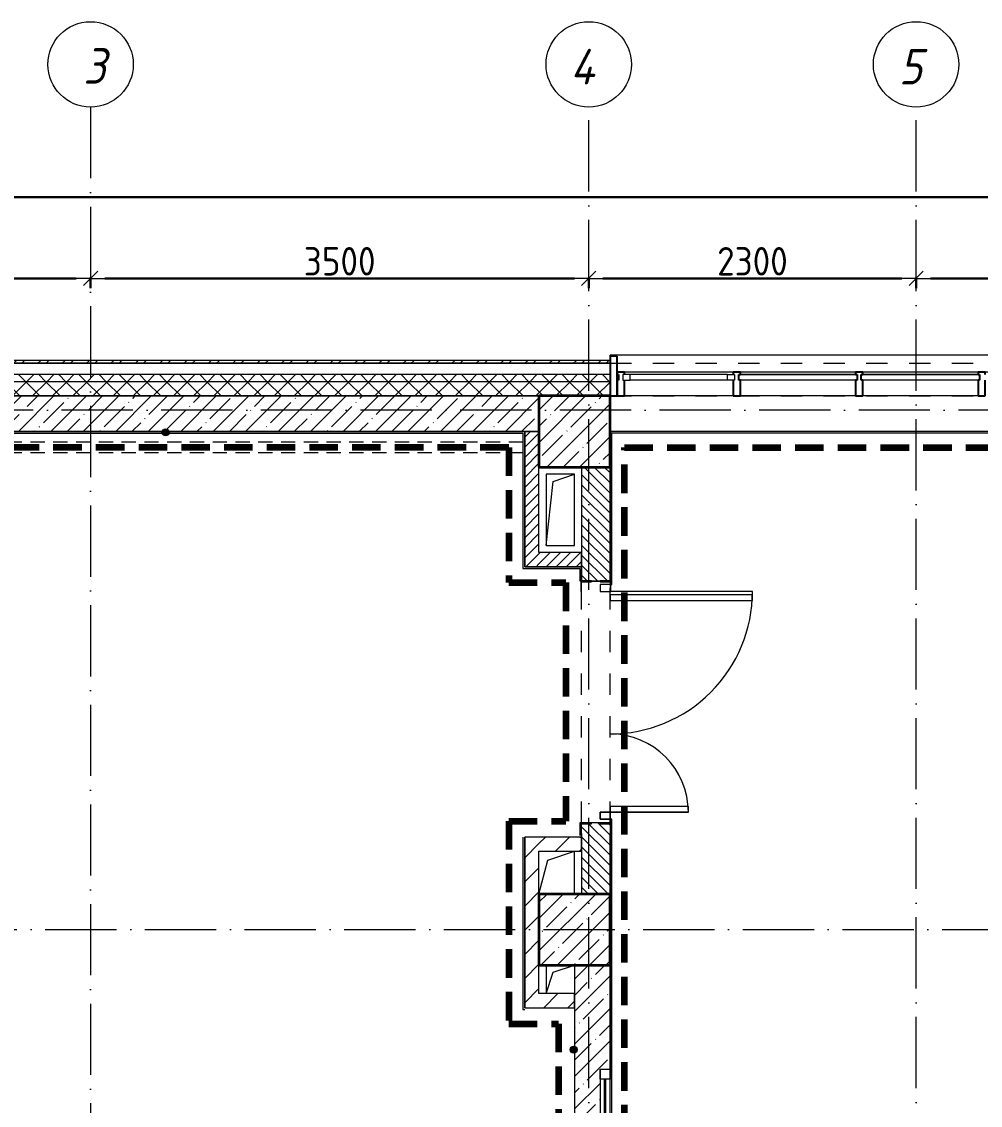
# Model space of a CAD drawing. Header units: millimetres. Extents: x -12989 to 629078, y -109036 to 555275.
# Drawn here: x -6254 to 481, y -61650 to -54035 of the extents above; entities that cross this region are included whole.
import ezdxf

# ---------------------------------------------------------------- set-up
doc = ezdxf.new("R2010")
doc.units = ezdxf.units.MM
for name, pattern in [('200_ШТРИХ_ш1п0_6_', [160, 100, -60]), ('50_200_ШТРИХ_1Т_ш5_п1_п1_', [700, 500, -100, 0, -100]), ('Штрих короткий', [300, 150, -150]), ('Штриховая _2 мм - 1 мм_', [300, 200, -100])]:
    doc.linetypes.add(name, pattern=pattern)
for name, color, linetype, lineweight in [('4 -стяжа', 7, 'Continuous', 30), ('Двери', 7, 'Continuous', 9), ('Импосты витража', 7, 'Continuous', 9), ('Импосты витража-1', 7, 'Continuous', 25), ('Каркас_Импост', 7, 'Continuous', 13), ('Каркас_Импост-1', 7, 'Continuous', 9), ('Линии-1', 7, '200_ШТРИХ_ш1п0_6_', 9), ('Марки стен', 7, 'Continuous', 9), ('Несущие колонны', 7, 'Continuous', 9), ('Несущие колонны-1', 7, 'Continuous', 35), ('Обобщенные модели', 7, 'Continuous', 9), ('Общие ребра', 7, 'Continuous', 9), ('Окна', 7, 'Continuous', 9), ('Оси', 7, 'Continuous', 9), ('Оси-1', 7, 'Continuous', 20), ('Оси-2', 7, '50_200_ШТРИХ_1Т_ш5_п1_п1_', 9), ('Остекление-1', 7, 'Continuous', 9), ('Перемычка-1', 7, 'Штрих короткий', 9), ('Размеры', 7, 'Continuous', 15), ('Стены', 7, 'Continuous', 9), ('Стены-1', 7, 'Continuous', 13), ('Штриховка разреза-1', 7, 'Continuous', 9), ('Элементы узлов', 7, 'Continuous', 9)]:
    doc.layers.add(name, color=color, linetype=linetype, lineweight=lineweight)
doc.layers.add('СТ-1_1', color=7, linetype='Штриховая _2 мм - 1 мм_', lineweight=90, true_color=0x888888)
doc.layers.get('4 -стяжа').off()
doc.styles.add('ISOCPEUR_I_1', font='isocpeui.ttf', dxfattribs={"width": 0.85, "height": 2.5})
doc.styles.add('СПДС', font='isocpeur.ttf', dxfattribs={"width": 0.9})
doc.dimstyles.new('Размера А3', dxfattribs={"dimtxt": 200, "dimasz": 100, "dimexe": 70, "dimexo": 100, "dimgap": 20, "dimtad": 1, "dimdec": 0, "dimrnd": 10, "dimzin": 0, "dimdsep": 46, "dimtxsty": 'СПДС', "dimblk": 'ARROWHEAD_6', "dimcen": 1, "dimclrd": 256, "dimclre": 256, "dimclrt": 256, "dimazin": 0, "dimtfac": 1, "dimtdec": 0, "dimtmove": 2, "dimatfit": 3, "dimfxl": 1, "dimtolj": 1, "dimtzin": 0, "dimarcsym": 0})
pattern_1 = [(45, (0, 0), (-70.71068, 70.71068), []), (135, (0, 0), (-70.71068, -70.71068), [])]
pattern_2 = [(45, (0, 0), (-35.35534, 35.35534), [])]
pattern_3 = [(45, (0, 0), (-114.04925, 114.04925), []), (45, (114.05, 0), (-114.04925, 114.04925), [201.612, -40.322, 3.353, -36.97])]
pattern_4 = [(45, (0, 0), (-84.8528, 84.8528), [])]

# ---------------------------------------------------------------- blocks, each defined once
blk = doc.blocks.new('Ось сетки - Круг_Ø6_00__ISO-2_5_0_9K_-16731441-АИ2_02_План отделки стен 2-го этажа _Часть 2_')
at = {"layer": 'Оси-1'}
blk.add_circle((0, 0), 3, dxfattribs=at)
blk = doc.blocks.new('ARROWHEAD_6')
at = {"color": 0, "linetype": 'Continuous'}
for p, q in [((0, 0), (-1, 0)), ((-0.5, -0.5), (0.5, 0.5))]:
    blk.add_line(p, q, dxfattribs=at)
blk = doc.blocks.new('*D664')
at = {"layer": 'Defpoints', "color": 0, "transparency": 16777216}
for p in [(-7720.1, -55732.8), (-5770.1, -55732.8), (-5770.1, -55838.9)]:
    blk.add_point(p, dxfattribs=at)
at = {"layer": 'Размеры', "lineweight": -2, "transparency": 16777216}
for p, q in [((-7720.1, -55832.8), (-7720.1, -55908.9)), ((-7620.1, -55838.9), (-5870.1, -55838.9)), ((-5770.1, -55832.8), (-5770.1, -55908.9))]:
    blk.add_line(p, q, dxfattribs=at)
at = {"layer": 'Размеры', "lineweight": -2, "transparency": 16777216, "xscale": 100, "yscale": 100, "zscale": 100, "rotation": 180}
blk.add_blockref('ARROWHEAD_6', (-7720.1, -55838.9), dxfattribs=at)
at = {"layer": 'Размеры', "lineweight": -2, "transparency": 16777216, "xscale": 100, "yscale": 100, "zscale": 100}
blk.add_blockref('ARROWHEAD_6', (-5770.1, -55838.9), dxfattribs=at)
at = {"layer": 'Размеры', "transparency": 16777216, "insert": (-6745.1, -55718.9), "char_height": 200, "width": 2.3, "attachment_point": 5, "style": 'СПДС'}
blk.add_mtext('\\A1;1950', dxfattribs=at)
blk = doc.blocks.new('*D665')
at = {"layer": 'Defpoints', "color": 0, "transparency": 16777216}
for p in [(-5770.1, -55732.8), (-2270.1, -55732.8), (-2270.1, -55838.9)]:
    blk.add_point(p, dxfattribs=at)
at = {"layer": 'Размеры', "lineweight": -2, "transparency": 16777216}
for p, q in [((-5770.1, -55832.8), (-5770.1, -55908.9)), ((-5670.1, -55838.9), (-2370.1, -55838.9)), ((-2270.1, -55832.8), (-2270.1, -55908.9))]:
    blk.add_line(p, q, dxfattribs=at)
at = {"layer": 'Размеры', "lineweight": -2, "transparency": 16777216, "xscale": 100, "yscale": 100, "zscale": 100, "rotation": 180}
blk.add_blockref('ARROWHEAD_6', (-5770.1, -55838.9), dxfattribs=at)
at = {"layer": 'Размеры', "lineweight": -2, "transparency": 16777216, "xscale": 100, "yscale": 100, "zscale": 100}
blk.add_blockref('ARROWHEAD_6', (-2270.1, -55838.9), dxfattribs=at)
at = {"layer": 'Размеры', "transparency": 16777216, "insert": (-4020.1, -55718.9), "char_height": 200, "width": 2.488, "attachment_point": 5, "style": 'СПДС'}
blk.add_mtext('\\A1;3500', dxfattribs=at)
blk = doc.blocks.new('*D666')
at = {"layer": 'Defpoints', "color": 0, "transparency": 16777216}
for p in [(-2270.1, -55732.8), (29.9, -55732.8), (29.9, -55838.9)]:
    blk.add_point(p, dxfattribs=at)
at = {"layer": 'Размеры', "lineweight": -2, "transparency": 16777216}
for p, q in [((-2270.1, -55832.8), (-2270.1, -55908.9)), ((-2170.1, -55838.9), (-70.1, -55838.9)), ((29.9, -55832.8), (29.9, -55908.9))]:
    blk.add_line(p, q, dxfattribs=at)
at = {"layer": 'Размеры', "lineweight": -2, "transparency": 16777216, "xscale": 100, "yscale": 100, "zscale": 100, "rotation": 180}
blk.add_blockref('ARROWHEAD_6', (-2270.1, -55838.9), dxfattribs=at)
at = {"layer": 'Размеры', "lineweight": -2, "transparency": 16777216, "xscale": 100, "yscale": 100, "zscale": 100}
blk.add_blockref('ARROWHEAD_6', (29.9, -55838.9), dxfattribs=at)
at = {"layer": 'Размеры', "transparency": 16777216, "insert": (-1120.1, -55718.9), "char_height": 200, "width": 2.488, "attachment_point": 5, "style": 'СПДС'}
blk.add_mtext('\\A1;2300', dxfattribs=at)
blk = doc.blocks.new('*D667')
at = {"layer": 'Defpoints', "color": 0, "transparency": 16777216}
for p in [(29.9, -55732.8), (2129.9, -55732.8), (2129.9, -55838.9)]:
    blk.add_point(p, dxfattribs=at)
at = {"layer": 'Размеры', "lineweight": -2, "transparency": 16777216}
for p, q in [((29.9, -55832.8), (29.9, -55908.9)), ((129.9, -55838.9), (2029.9, -55838.9)), ((2129.9, -55832.8), (2129.9, -55908.9))]:
    blk.add_line(p, q, dxfattribs=at)
at = {"layer": 'Размеры', "lineweight": -2, "transparency": 16777216, "xscale": 100, "yscale": 100, "zscale": 100, "rotation": 180}
blk.add_blockref('ARROWHEAD_6', (29.9, -55838.9), dxfattribs=at)
at = {"layer": 'Размеры', "lineweight": -2, "transparency": 16777216, "xscale": 100, "yscale": 100, "zscale": 100}
blk.add_blockref('ARROWHEAD_6', (2129.9, -55838.9), dxfattribs=at)
at = {"layer": 'Размеры', "transparency": 16777216, "insert": (1079.9, -55718.9), "char_height": 200, "width": 2.3, "attachment_point": 5, "style": 'СПДС'}
blk.add_mtext('\\A1;2100', dxfattribs=at)
blk = doc.blocks.new('*D672')
at = {"layer": 'Defpoints', "color": 0, "transparency": 16777216}
for p in [(-10070.1, -55163.3), (15729.9, -55163.3), (15729.9, -55269.3)]:
    blk.add_point(p, dxfattribs=at)
at = {"layer": 'Размеры', "lineweight": -2, "transparency": 16777216}
for p, q in [((-10070.1, -55263.3), (-10070.1, -55339.3)), ((-9970.1, -55269.3), (15629.9, -55269.3)), ((15729.9, -55263.3), (15729.9, -55339.3))]:
    blk.add_line(p, q, dxfattribs=at)
at = {"layer": 'Размеры', "lineweight": -2, "transparency": 16777216, "xscale": 100, "yscale": 100, "zscale": 100, "rotation": 180}
blk.add_blockref('ARROWHEAD_6', (-10070.1, -55269.3), dxfattribs=at)
at = {"layer": 'Размеры', "lineweight": -2, "transparency": 16777216, "xscale": 100, "yscale": 100, "zscale": 100}
blk.add_blockref('ARROWHEAD_6', (15729.9, -55269.3), dxfattribs=at)
at = {"layer": 'Размеры', "transparency": 16777216, "insert": (2829.9, -55149.3), "char_height": 200, "width": 3.111, "attachment_point": 5, "style": 'СПДС'}
blk.add_mtext('\\A1;25800', dxfattribs=at)
blk = doc.blocks.new('BSC_Колонна _Прямоугольная - 500х500-V40-АИ2_02_План отделки стен 2-го этажа _Часть 2_')
at = {"layer": 'Несущие колонны'}
h = blk.add_hatch(dxfattribs=at)
h.set_pattern_fill('FP_48', color=256, style=0, pattern_type=2)
h.set_pattern_definition([(45, (-7700, -49300), (-114.04925, 114.04925), []), (45, (-7585.95, -49300), (-114.04925, 114.04925), [201.613, -40.323, 3.353, -36.97])])
h.paths.add_polyline_path([(-250, -250), (250, -250), (250, 250), (-250, 250), (-250, 167)], flags=0)
at = {"layer": 'Несущие колонны-1'}
for p, q in [((250, 250), (-250, 250)), ((-250, 250), (-250, -250)), ((250, -250), (250, 250)), ((-250, -250), (250, -250))]:
    blk.add_line(p, q, dxfattribs=at)
blk = doc.blocks.new('BSC_Колонна _Прямоугольная - 500х500-V50-АИ2_02_План отделки стен 2-го этажа _Часть 2_')
at = {"layer": 'Несущие колонны'}
h = blk.add_hatch(dxfattribs=at)
h.set_pattern_fill('FP_58', color=256, style=0, pattern_type=2)
h.set_pattern_definition([(45, (-7700, -45800), (-114.04925, 114.04925), []), (45, (-7585.95, -45800), (-114.04925, 114.04925), [201.613, -40.323, 3.353, -36.97])])
h.paths.add_polyline_path([(-250, -250), (250, -250), (250, 250), (-250, 250), (-250, -29.2)], flags=0)
at = {"layer": 'Несущие колонны-1'}
for p, q in [((250, 250), (-250, 250)), ((-250, 250), (-250, -250)), ((250, -250), (250, 250)), ((-250, -250), (250, -250))]:
    blk.add_line(p, q, dxfattribs=at)
blk = doc.blocks.new('Проем_Дверь_Прямоугольный - 1700х2400h_дверные проемы-28448549-АИ2_02_План отделки стен 2-го этажа _Часть 2_')
at = {"layer": 'Перемычка-1'}
for p, q in [((850, 100), (-850, 100)), ((850, -100), (-850, -100))]:
    blk.add_line(p, q, dxfattribs=at)
blk = doc.blocks.new('120_Окно_СКБ_1Ст - 120_Окно_СКБ_1Ст_классы 1800x800_E30-27757045-АИ2_02_План отделки стен 2-го этажа _Часть 2_')
at = {"layer": 'Каркас_Импост'}
for p, q in [((-870, 55), (-870, 125)), ((-870, 125), (-800, 125)), ((-800, 125), (-800, 55)), ((800, 55), (800, 125)), ((800, 125), (870, 125)), ((870, 125), (870, 55)), ((-800, 55), (-870, 55)), ((870, 55), (800, 55))]:
    blk.add_line(p, q, dxfattribs=at)
at = {"layer": 'Каркас_Импост-1'}
for p, q in [((870, 125), (-870, 125)), ((-870, 55), (870, 55))]:
    blk.add_line(p, q, dxfattribs=at)
at = {"layer": 'Остекление-1'}
for p, q in [((800, 95), (-800, 95)), ((800, 85), (-800, 85))]:
    blk.add_line(p, q, dxfattribs=at)
blk = doc.blocks.new('PNS_Панель прямоугольная1 - Нр_Стекло - 40мм-25374207-АИ2_02_План отделки стен 2-го этажа _Часть 2_')
at = {"layer": 'Остекление-1'}
for p, q in [((-405, 40), (405, 40)), ((-415, 0), (415, 0)), ((405, 0), (-405, 0))]:
    blk.add_line(p, q, dxfattribs=at)
blk = doc.blocks.new('PNS_Панель прямоугольная2 - Нр_Стекло - 40мм-28855705-АИ2_02_План отделки стен 2-го этажа _Часть 2_')
at = {"layer": 'Каркас_Импост'}
for p, q in [((-392.5, 0), (-392.5, 40)), ((-392.5, 40), (-342.5, 40)), ((-342.5, 40), (-342.5, 0)), ((392.5, 40), (342.5, 40)), ((342.5, 40), (342.5, 0)), ((392.5, 0), (392.5, 40)), ((-342.5, 0), (-392.5, 0)), ((342.5, 0), (392.5, 0))]:
    blk.add_line(p, q, dxfattribs=at)
at = {"layer": 'Каркас_Импост-1'}
for p, q in [((-342.5, 40), (342.5, 40)), ((-342.5, 0), (342.5, 0))]:
    blk.add_line(p, q, dxfattribs=at)
blk = doc.blocks.new('Прямоугольный импост - Импост структурный с накладкой - 150мм-25669421-АИ2_02_План отделки стен 2-го этажа _Часть 2_')
at = {"layer": 'Импосты витража'}
for p, q in [((75665, -100), (76475, -100)), ((75665, -267), (76475, -267))]:
    blk.add_line(p, q, dxfattribs=at)
blk = doc.blocks.new('Прямоугольный импост - Импост структурный с накладкой - 150мм-25669420-АИ2_02_План отделки стен 2-го этажа _Часть 2_')
at = {"layer": 'Импосты витража'}
for p, q in [((74850, -100), (75615, -100)), ((74850, -267), (75615, -267))]:
    blk.add_line(p, q, dxfattribs=at)
blk = doc.blocks.new('Прямоугольный импост - Импост структурный с накладкой - 150мм-V150-АИ2_02_План отделки стен 2-го этажа _Часть 2_')
at = {"layer": 'Импосты витража-1'}
for p, q in [((-25, 0), (-25, 17)), ((-25, 17), (25, 17)), ((25, 0), (15, 0)), ((15, 0), (15, -40)), ((25, 17), (25, 0)), ((-25, -150), (-25, -40)), ((15, -40), (25, -40)), ((25, -40), (25, -150)), ((25, -150), (-25, -150))]:
    blk.add_line(p, q, dxfattribs=at)
blk = doc.blocks.new('Прямоугольный импост - Импост структурный с накладкой - 150мм-25647644-АИ2_02_План отделки стен 2-го этажа _Часть 2_')
at = {"layer": 'Импосты витража-1'}
for p, q in [((-25, 0), (-25, 17)), ((-25, 17), (25, 17)), ((-15, 0), (-25, 0)), ((-15, -40), (-15, 0)), ((25, 0), (15, 0)), ((15, 0), (15, -40)), ((25, 17), (25, 0)), ((-25, -150), (-25, -40)), ((-25, -40), (-15, -40)), ((15, -40), (25, -40)), ((25, -40), (25, -150)), ((25, -150), (-25, -150))]:
    blk.add_line(p, q, dxfattribs=at)
blk = doc.blocks.new('Прямоугольный импост - Импост структурный с накладкой - 150мм-25647633-АИ2_02_План отделки стен 2-го этажа _Часть 2_')
at = {"layer": 'Импосты витража-1'}
for p, q in [((-25, 0), (-25, 17)), ((-25, 17), (25, 17)), ((-15, 0), (-25, 0)), ((-15, -40), (-15, 0)), ((25, 17), (25, 0)), ((-25, -150), (-25, -40)), ((-25, -40), (-15, -40)), ((25, -40), (25, -150)), ((25, -150), (-25, -150))]:
    blk.add_line(p, q, dxfattribs=at)
blk = doc.blocks.new('Прямоугольный импост - Откос НВФ_50х280 мм-V152-АИ2_02_План отделки стен 2-го этажа _Часть 2_')
at = {"layer": 'Импосты витража-1'}
for p, q in [((-50, 130), (0, 130)), ((-50, -150), (-50, 130)), ((0, 130), (0, -150)), ((0, -150), (-50, -150))]:
    blk.add_line(p, q, dxfattribs=at)
blk = doc.blocks.new('Отлив_СКБ - Отлив витража_120_НВФ-31885342-АИ2_02_План отделки стен 2-го этажа _Часть 2_')
at = {"layer": 'Окна'}
for p, q in [((7750, -2), (50, -2)), ((0, -120), (0, -113)), ((0, -120), (7800, -120)), ((7800, -113), (7800, -120))]:
    blk.add_line(p, q, dxfattribs=at)
blk = doc.blocks.new('Проем_Дверь_Прямоугольный - 4500х2700h_витражные проемы-30146416-АИ2_02_План отделки стен 2-го этажа _Часть 2_')
at = {"layer": 'Перемычка-1'}
for p, q in [((2250, 115), (-2250, 115)), ((2250, -115), (-2250, -115))]:
    blk.add_line(p, q, dxfattribs=at)
blk = doc.blocks.new('Дверь_Витражная_СКБ_2Ст2 - ДВВ_ДАО_СОШ_Классы-V177-АИ2_02_План отделки стен 2-го этажа _Часть 2_')
at = {"layer": 'Двери'}
for p, q in [((-775, 1035), (-775, 41)), ((775, 585), (775, 35))]:
    blk.add_line(p, q, dxfattribs=at)
for centre, radius, start, end in [((-775, 35), 1000, 360, 90), ((775, 35), 550, 90, 180)]:
    blk.add_arc(centre, radius, start, end, dxfattribs=at)
at = {"layer": 'Элементы узлов'}
for p, q in [((-713, 1035), (-753, 1035)), ((-753, 1035), (-753, 35)), ((-713, 35), (-713, 1035)), ((775, 585), (735, 585)), ((735, 585), (735, 35)), ((775, 35), (775, 585)), ((-825, 35), (-825, -35)), ((-825, 35), (-825, -35)), ((-775, -35), (-775, 35)), ((-775, -35), (-775, 35)), ((-753, 35), (-713, 35)), ((735, 35), (775, 35)), ((775, -35), (775, 35)), ((775, 35), (825, 35)), ((775, 35), (775, -35)), ((825, 35), (775, 35)), ((825, 35), (825, -35)), ((825, -35), (825, 35)), ((-825, -35), (-775, -35)), ((-825, -35), (-775, -35)), ((825, -35), (775, -35)), ((775, -35), (825, -35))]:
    blk.add_line(p, q, dxfattribs=at)
blk = doc.blocks.new('154_Стойка_СКБ_Уголок - СМ-2480_200-28447058-АИ2_02_План отделки стен 2-го этажа _Часть 2_')
at = {"layer": 'Обобщенные модели'}
for p, q in [((125, 156), (125, 81)), ((200, 156), (125, 156)), ((200, 150), (200, 156)), ((125, 81), (131, 81)), ((131, 81), (131, 150)), ((131, 150), (200, 150)), ((131, 19), (125, 19)), ((125, 19), (125, -56)), ((131, -50), (131, 19)), ((125, -56), (200, -56)), ((200, -50), (131, -50)), ((200, -56), (200, -50))]:
    blk.add_line(p, q, dxfattribs=at)
blk = doc.blocks.new('Стойка_Влож_Полоса боковая - Полоса-28346330-АИ2_02_План отделки стен 2-го этажа _Часть 2_')
at = {"layer": 'Обобщенные модели'}
for p, q in [((-5, -31), (-5, 31)), ((0, 31), (0, -31))]:
    blk.add_line(p, q, dxfattribs=at)
blk = doc.blocks.new('Фахверк_СКБ_Уголок - 200_3960-28268576-АИ2_02_План отделки стен 2-го этажа _Часть 2_')
at = {"layer": 'Обобщенные модели'}
for p, q in [((200, 156), (125, 156)), ((125, 156), (125, 81)), ((200, 150), (200, 156)), ((125, 81), (131, 81)), ((131, 81), (131, 150)), ((131, 150), (200, 150)), ((131, 19), (125, 19)), ((125, 19), (125, -56)), ((131, -50), (131, 19)), ((125, -56), (200, -56)), ((200, -50), (131, -50)), ((200, -56), (200, -50))]:
    blk.add_line(p, q, dxfattribs=at)
blk = doc.blocks.new('AR_Отверстие прямоугольное _в плите_ - AR_Отверстие прямоугольное _в плите_-V197-АИ2_02_План отделки стен 2-го этажа _Часть 2_')
at = {"layer": 'Обобщенные модели'}
for p, q in [((100, 250), (-100, 250)), ((-100, 250), (-100, -250)), ((-50, 200), (100, 250)), ((100, -250), (100, 250)), ((-100, -250), (-50, 200)), ((-100, -250), (100, -250))]:
    blk.add_line(p, q, dxfattribs=at)
blk = doc.blocks.new('AR_Отверстие прямоугольное _в плите_ - AR_Отверстие прямоугольное _в плите_-V232-АИ2_02_План отделки стен 2-го этажа _Часть 2_')
at = {"layer": 'Обобщенные модели'}
for p, q in [((-100, 100), (-100, -100)), ((-50, 50), (100, 100)), ((-100, -100), (-50, 50))]:
    blk.add_line(p, q, dxfattribs=at)
blk = doc.blocks.new('AR_Отверстие прямоугольное _в плите_ - AR_Отверстие прямоугольное _в плите_-30552590-АИ2_02_План отделки стен 2-го этажа _Часть 2_')
at = {"layer": 'Обобщенные модели'}
for p, q in [((-125, -150), (-62.5, 87.5)), ((-62.5, 87.5), (125, 150)), ((125, -150), (125, 150))]:
    blk.add_line(p, q, dxfattribs=at)
blk = doc.blocks.new('0125-Р-ОО-Ш2-АР-о_23_10_2024_rvt-1-АИ2_02_План отделки стен 2-го этажа _Часть 2_')
at = {"layer": 'Штриховка разреза-1'}
h = blk.add_hatch(dxfattribs=at)
h.set_pattern_fill('FP_80', color=256, style=0, pattern_type=2)
h.set_pattern_definition([(45, (0, 0), (-85.53659, 85.53659), []), (45, (57.02, 0), (-85.53659, 85.53659), [])])
h.paths.add_polyline_path([(26130, 49780), (26130, 49800), (17950, 49800), (17950, 49780), (23915, 49780)], flags=0)
h.paths.add_polyline_path([(16950, 49780), (16950, 49800), (15750, 49800), (15750, 49780), (16459.1, 49780)], flags=0)
h.paths.add_polyline_path([(7950, 49780), (7950, 49800), (-330, 49800), (-330, 49780), (7139.2, 49780)], flags=0)
h = blk.add_hatch(dxfattribs=at)
h.set_pattern_fill('FP_81', color=256, style=0, pattern_type=2)
h.set_pattern_definition(pattern_1)
h.paths.add_polyline_path([(26000, 49650), (26050, 49650), (26050, 49700), (17950, 49700), (17950, 49650), (23915, 49650)], flags=0)
h.paths.add_polyline_path([(16950, 49650), (16950, 49700), (15750, 49700), (15750, 49650), (16459.1, 49650)], flags=0)
h.paths.add_polyline_path([(7950, 49650), (7950, 49700), (-200, 49700), (-200, 49650), (7139.2, 49650)], flags=0)
h = blk.add_hatch(dxfattribs=at)
h.set_pattern_fill('FP_81', color=256, style=0, pattern_type=2)
h.set_pattern_definition(pattern_1)
h.paths.add_polyline_path([(25900, 49550), (26000, 49550), (26000, 49650), (17950, 49650), (17950, 49550), (23915, 49550)], flags=0)
h.paths.add_polyline_path([(16950, 49550), (16950, 49650), (15750, 49650), (15750, 49556), (15825, 49556), (15825, 49550), (16459.1, 49550)], flags=0)
h.paths.add_polyline_path([(7950, 49550), (7950, 49650), (-100, 49650), (-100, 49550), (7450, 49550)], flags=0)
h = blk.add_hatch(dxfattribs=at)
h.set_pattern_fill('FP_1', color=256, style=0, pattern_type=2)
h.set_pattern_definition(pattern_3)
h.paths.add_polyline_path([(7450, 49300), (7450, 49550), (400, 49550), (400, 49300), (7139.2, 49300)], flags=0)
h = blk.add_hatch(dxfattribs=at)
h.set_pattern_fill('FP_92', color=256, style=0, pattern_type=2)
h.set_pattern_definition(pattern_2)
h.paths.add_polyline_path([(7450, 48350), (7450, 49300), (7350, 49300), (7350, 48350)], flags=0)
h = blk.add_hatch(dxfattribs=at)
h.set_pattern_fill('FP_2', color=256, style=0, pattern_type=2)
h.set_pattern_definition([(135, (0, 0), (-35.35534, -35.35534), [])])
h.paths.add_polyline_path([(7950, 46050), (7950, 46544), (7881, 46544), (7881, 46550), (7819, 46550), (7819, 46544), (7750, 46544), (7750, 46050)], flags=0)
h.paths.add_polyline_path([(7950, 48250), (7950, 49050), (7750, 49050), (7750, 48250), (7910, 48250)], flags=0)
h = blk.add_hatch(dxfattribs=at)
h.set_pattern_fill('FP_92', color=256, style=0, pattern_type=2)
h.set_pattern_definition(pattern_2)
h.paths.add_polyline_path([(7750, 48350), (7750, 48450), (7450, 48450), (7450, 48350)], flags=0)
h = blk.add_hatch(dxfattribs=at)
h.set_pattern_fill('FP_3', color=256, style=0, pattern_type=2)
h.set_pattern_definition(pattern_4)
h.paths.add_polyline_path([(7450, 45250), (7450, 46450), (7350, 46450), (7350, 45250)], flags=0)
h = blk.add_hatch(dxfattribs=at)
h.set_pattern_fill('FP_3', color=256, style=0, pattern_type=2)
h.set_pattern_definition(pattern_4)
h.paths.add_polyline_path([(7750, 46350), (7750, 46450), (7450, 46450), (7450, 46350)], flags=0)
h = blk.add_hatch(dxfattribs=at)
h.set_pattern_fill('FP_1', color=256, style=0, pattern_type=2)
h.set_pattern_definition(pattern_3)
h.paths.add_polyline_path([(7880, 40550), (7950, 40550), (7950, 43080), (7880, 43080), (7880, 44820), (7950, 44820), (7950, 45550), (7700, 45550), (7700, 40550)], flags=0)
h = blk.add_hatch(dxfattribs=at)
h.set_pattern_fill('FP_3', color=256, style=0, pattern_type=2)
h.set_pattern_definition(pattern_4)
h.paths.add_polyline_path([(7700, 45250), (7700, 45350), (7450, 45350), (7450, 45250)], flags=0)
at = {"layer": 'Линии-1'}
for p, q in [((7338, 49225), (400, 49225)), ((7338, 49150), (400, 49150))]:
    blk.add_line(p, q, dxfattribs=at)
at = {"layer": 'Общие ребра'}
for p, q in [((7950, 49700), (-100, 49700)), ((7950, 49650), (-100, 49650))]:
    blk.add_line(p, q, dxfattribs=at)
at = {"layer": 'Стены'}
blk.add_line((11950, 49300), (7950, 49300), dxfattribs=at)
at = {"layer": 'Стены-1'}
for p, q in [((7950, 49800), (-330, 49800)), ((-330, 49780), (7950, 49780)), ((7950, 49780), (-100, 49780)), ((7950, 49780), (7950, 49800)), ((7950, 49550), (7950, 49780)), ((400, 49550), (7450, 49550)), ((7450, 49550), (400, 49550)), ((400, 49300), (7450, 49300)), ((7350, 49300), (7350, 48350)), ((7450, 49300), (7350, 49300)), ((7450, 48450), (7450, 49050)), ((7750, 49050), (7750, 48250)), ((7950, 48250), (7950, 49050)), ((7750, 48450), (7450, 48450)), ((7750, 48350), (7750, 48450)), ((7350, 48350), (7450, 48350)), ((7450, 48350), (7750, 48350)), ((7881, 46550), (7819, 46550)), ((7750, 46475), (7750, 46050)), ((7950, 46050), (7950, 46475)), ((7450, 46450), (7350, 46450)), ((7350, 46450), (7350, 45250)), ((7750, 46450), (7450, 46450)), ((7750, 46350), (7750, 46450)), ((7450, 46050), (7450, 46350)), ((7450, 46350), (7750, 46350)), ((7450, 45350), (7450, 45550)), ((7700, 45550), (7700, 40550)), ((7950, 44820), (7950, 45550)), ((7700, 45350), (7450, 45350)), ((7700, 45250), (7700, 45350)), ((7350, 45250), (7450, 45250)), ((7450, 45250), (7700, 45250))]:
    blk.add_line(p, q, dxfattribs=at)
for name, p, rotation in [('Отлив_СКБ - Отлив витража_120_НВФ-31885342-АИ2_02_План отделки стен 2-го этажа _Часть 2_', (15750, 49717), 180), ('Проем_Дверь_Прямоугольный - 4500х2700h_витражные проемы-30146416-АИ2_02_План отделки стен 2-го этажа _Часть 2_', (10200, 49665), 180), ('PNS_Панель прямоугольная2 - Нр_Стекло - 40мм-28855705-АИ2_02_План отделки стен 2-го этажа _Часть 2_', (8432.5, 49700), 180), ('Прямоугольный импост - Импост структурный с накладкой - 150мм-25669420-АИ2_02_План отделки стен 2-го этажа _Часть 2_', (83665, 49450), 180), ('PNS_Панель прямоугольная1 - Нр_Стекло - 40мм-25374207-АИ2_02_План отделки стен 2-го этажа _Часть 2_', (9270, 49700), 180), ('Прямоугольный импост - Импост структурный с накладкой - 150мм-25669421-АИ2_02_План отделки стен 2-го этажа _Часть 2_', (85340, 49450), 180), ('PNS_Панель прямоугольная1 - Нр_Стекло - 40мм-25374207-АИ2_02_План отделки стен 2-го этажа _Часть 2_', (10130, 49700), 180), ('Прямоугольный импост - Импост структурный с накладкой - 150мм-25669421-АИ2_02_План отделки стен 2-го этажа _Часть 2_', (86200, 49450), 180), ('154_Стойка_СКБ_Уголок - СМ-2480_200-28447058-АИ2_02_План отделки стен 2-го этажа _Часть 2_', (7800, 48375), 269.9999999999999), ('Проем_Дверь_Прямоугольный - 1700х2400h_дверные проемы-28448549-АИ2_02_План отделки стен 2-го этажа _Часть 2_', (7850, 47400), 269.9999999999999), ('Стойка_Влож_Полоса боковая - Полоса-28346330-АИ2_02_План отделки стен 2-го этажа _Часть 2_', (7850, 48250), 89.99999999999991), ('Дверь_Витражная_СКБ_2Ст2 - ДВВ_ДАО_СОШ_Классы-V177-АИ2_02_План отделки стен 2-го этажа _Часть 2_', (7915, 47400), 269.9999999999964), ('Фахверк_СКБ_Уголок - 200_3960-28268576-АИ2_02_План отделки стен 2-го этажа _Часть 2_', (7800, 46675), 269.9999999999999), ('120_Окно_СКБ_1Ст - 120_Окно_СКБ_1Ст_классы 1800x800_E30-27757045-АИ2_02_План отделки стен 2-го этажа _Часть 2_', (7825, 43950), 269.9999999999999)]:
    blk.add_blockref(name, p, dxfattribs=dict(rotation=rotation))
at = {"extrusion": (0, 0, -1)}
for name, p in [('Прямоугольный импост - Откос НВФ_50х280 мм-V152-АИ2_02_План отделки стен 2-го этажа _Часть 2_', (-7950, 49700)), ('Прямоугольный импост - Импост структурный с накладкой - 150мм-V150-АИ2_02_План отделки стен 2-го этажа _Часть 2_', (-8025, 49700)), ('Прямоугольный импост - Импост структурный с накладкой - 150мм-25647633-АИ2_02_План отделки стен 2-го этажа _Часть 2_', (-8840, 49700)), ('Прямоугольный импост - Импост структурный с накладкой - 150мм-25647644-АИ2_02_План отделки стен 2-го этажа _Часть 2_', (-9700, 49700)), ('Прямоугольный импост - Импост структурный с накладкой - 150мм-V150-АИ2_02_План отделки стен 2-го этажа _Часть 2_', (-10560, 49700))]:
    blk.add_blockref(name, p, dxfattribs=at)
for name, p in [('BSC_Колонна _Прямоугольная - 500х500-V40-АИ2_02_План отделки стен 2-го этажа _Часть 2_', (7700, 49300)), ('AR_Отверстие прямоугольное _в плите_ - AR_Отверстие прямоугольное _в плите_-V197-АИ2_02_План отделки стен 2-го этажа _Часть 2_', (7600, 48750)), ('AR_Отверстие прямоугольное _в плите_ - AR_Отверстие прямоугольное _в плите_-30552590-АИ2_02_План отделки стен 2-го этажа _Часть 2_', (7575, 46200)), ('BSC_Колонна _Прямоугольная - 500х500-V50-АИ2_02_План отделки стен 2-го этажа _Часть 2_', (7700, 45800)), ('AR_Отверстие прямоугольное _в плите_ - AR_Отверстие прямоугольное _в плите_-V232-АИ2_02_План отделки стен 2-го этажа _Часть 2_', (7600, 45450))]:
    blk.add_blockref(name, p)
blk = doc.blocks.new('2ч2эт')
at = {"layer": 'Марки стен'}
h = blk.add_hatch(color=256, dxfattribs=at)
edge = h.paths.add_edge_path(flags=0)
edge.add_arc((-5243.4, -56921.3), 25, 0, 360)
h = blk.add_hatch(color=256, dxfattribs=at)
edge = h.paths.add_edge_path(flags=0)
edge.add_arc((-2376.1, -61259.1), 25, 0, 360)
for centre in [(-5243.4, -56921.3), (-2376.1, -61259.1)]:
    blk.add_circle(centre, 25, dxfattribs=at)
at = {"layer": 'СТ-1_1'}
for p, q in [((-2832.1, -57027.3), (-9570.1, -57027.3)), ((-2832.1, -57027.3), (-2832.1, -57977.3)), ((-2020.1, -94847.3), (-2020.1, -57027.3)), ((-2020.1, -57027.3), (1767.9, -57027.3)), ((-2832.1, -57977.3), (-2432.1, -57977.3)), ((-2432.1, -57977.3), (-2432.1, -59653.3)), ((-2832.1, -59653.3), (-2432.1, -59653.3)), ((-2832.1, -59653.3), (-2832.1, -61077.3)), ((-2832.1, -61077.3), (-2482.1, -61077.3)), ((-2482.1, -61077.3), (-2482.1, -63203.3))]:
    blk.add_line(p, q, dxfattribs=at)
at = {"layer": 'Стены'}
blk.add_line((1867.9, -56927.3), (-2108.1, -56927.3), dxfattribs=at)
at = {"layer": 'Стены-1'}
for p, q in [((-2720.1, -56915.3), (-9670.1, -56915.3)), ((-9658.1, -56927.3), (-2732.1, -56927.3)), ((-2732.1, -56927.3), (-2732.1, -57877.3)), ((-2720.1, -57865.3), (-2720.1, -56915.3)), ((-2108.1, -56927.3), (-2120.1, -56927.3)), ((-2108.1, -57990.3), (-2108.1, -56927.3)), ((-2120.1, -57165.3), (-2120.1, -57965.3)), ((-2320.1, -57865.3), (-2720.1, -57865.3)), ((-2320.1, -57965.3), (-2320.1, -57865.3)), ((-2732.1, -57877.3), (-2332.1, -57877.3)), ((-2332.1, -57877.3), (-2332.1, -57965.3)), ((-2332.1, -57965.3), (-2326.1, -57965.3)), ((-2114.1, -57990.3), (-2108.1, -57990.3)), ((-2332.1, -59665.3), (-2332.1, -59753.3)), ((-2326.1, -59665.3), (-2332.1, -59665.3)), ((-2108.1, -59640.3), (-2120.1, -59640.3)), ((-2120.1, -59640.3), (-2120.1, -59665.3)), ((-2108.1, -72590.3), (-2108.1, -59640.3)), ((-2732.1, -59765.3), (-2732.1, -60977.3)), ((-2720.1, -60965.3), (-2720.1, -59765.3)), ((-2332.1, -59765.3), (-2320.1, -59765.3)), ((-2320.1, -59765.3), (-2320.1, -59740.3)), ((-2120.1, -59740.3), (-2120.1, -60165.3)), ((-2120.1, -60665.3), (-2120.1, -61395.3)), ((-2732.1, -60977.3), (-2720.1, -60977.3))]:
    blk.add_line(p, q, dxfattribs=at)
blk.add_blockref('0125-Р-ОО-Ш2-АР-о_23_10_2024_rvt-1-АИ2_02_План отделки стен 2-го этажа _Часть 2_', (-10070.1, -106215.3))
blk = doc.blocks.new('ось2эт')
at = {"layer": 'Оси-2'}
for p, q in [((-5770.1, -54635.1), (-5770.1, -108435.9)), ((-2270.1, -108435.9), (-2270.1, -54635.1)), ((29.9, -108435.9), (29.9, -54635.1)), ((18329.9, -56765.3), (-12388.8, -56765.3)), ((-12388.8, -60415.3), (18329.9, -60415.3))]:
    blk.add_line(p, q, dxfattribs=at)
at = {"layer": 'Оси-1', "xscale": 99.99999999999993, "yscale": 99.99999999999993, "zscale": 99.99999999999993, "rotation": 180}
blk.add_blockref('Ось сетки - Круг_Ø6_00__ISO-2_5_0_9K_-16731441-АИ2_02_План отделки стен 2-го этажа _Часть 2_', (-5770.1, -54335.1), dxfattribs=at)
at = {"layer": 'Оси-1', "xscale": 99.99999999999993, "yscale": 99.99999999999993, "zscale": 99.99999999999993}
for p in [(-2270.1, -54335.1), (29.9, -54335.1)]:
    blk.add_blockref('Ось сетки - Круг_Ø6_00__ISO-2_5_0_9K_-16731441-АИ2_02_План отделки стен 2-го этажа _Часть 2_', p, dxfattribs=at)
at = {"layer": 'Оси', "char_height": 250, "attachment_point": 1, "style": 'ISOCPEUR_I_1'}
for s, insert, width in [('\\fISOCPEUR|b0|i1|c204|p34|;\\W.9;3', (-5821.2, -54221.1), 202.025), ('\\fISOCPEUR|b0|i1|c204|p34|;\\W.9;4', (-2400.7, -54226.3), 223.671), ('\\fISOCPEUR|b0|i1|c204|p34|;\\W.9;5', (-91.7, -54226.3), 202.025)]:
    blk.add_mtext(s, dxfattribs=dict(at, insert=insert, width=width))
at = {"layer": 'Размеры'}
for base, p1, p2, picture, middle in [((15729.9, -55269.3), (-10070.1, -55163.3), (15729.9, -55163.3), '*D672', (2829.9, -55149.3)), ((-5770.1, -55838.9), (-7720.1, -55732.8), (-5770.1, -55732.8), '*D664', (-6745.1, -55718.9)), ((-2270.1, -55838.9), (-5770.1, -55732.8), (-2270.1, -55732.8), '*D665', (-4020.1, -55718.9)), ((29.9, -55838.9), (-2270.1, -55732.8), (29.9, -55732.8), '*D666', (-1120.1, -55718.9)), ((2129.9, -55838.9), (29.9, -55732.8), (2129.9, -55732.8), '*D667', (1079.9, -55718.9))]:
    dim = blk.add_linear_dim(base=base, p1=p1, p2=p2, dimstyle='Размера А3', dxfattribs=at)
    dim.commit()
    dim.dimension.update_dxf_attribs({"geometry": picture, "text_midpoint": middle})

msp = doc.modelspace()

# ---------------------------------------------------------------- block references
at = {"layer": '4 -стяжа'}
for name in ['ось2эт', '2ч2эт']:
    msp.add_blockref(name, (0, 0), dxfattribs=at)

doc.saveas('drawing.dxf')
